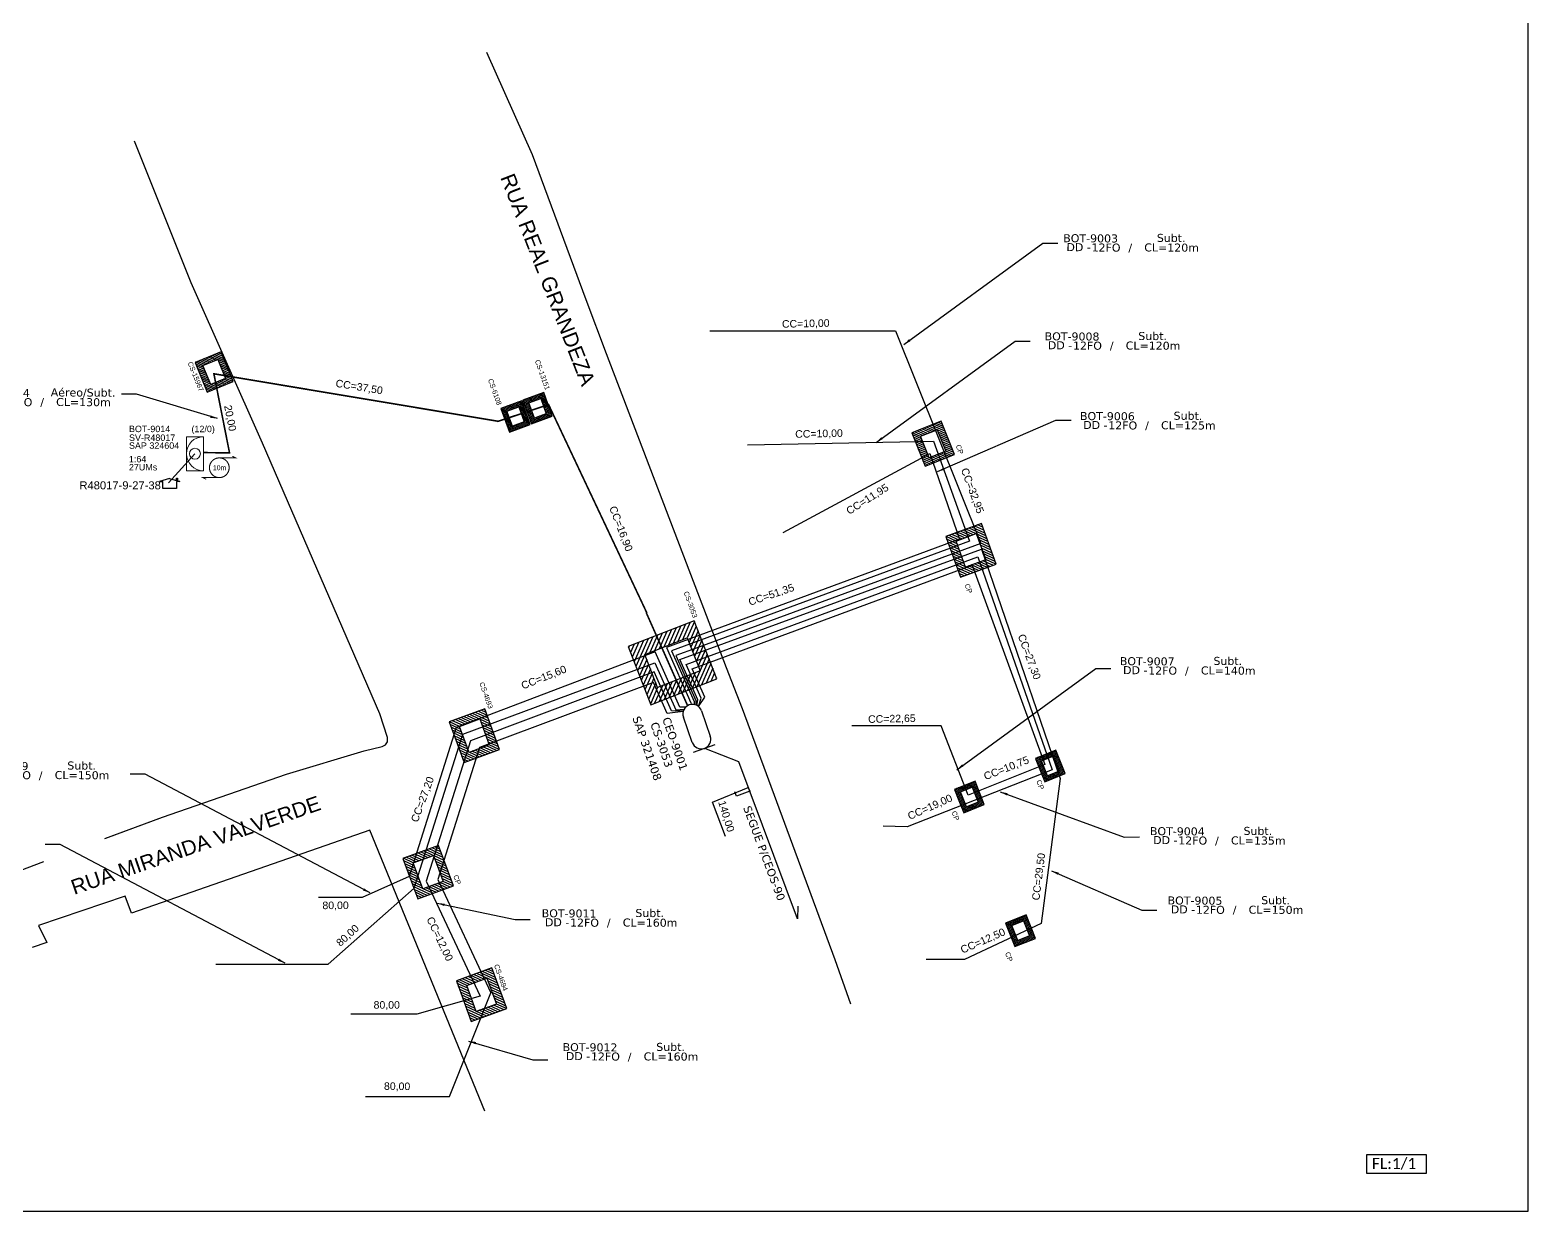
# Model space of a CAD drawing. Header units: metres. Extents: x -1286 to -445, y -500 to 94.
# Drawn here: x -847.6 to -445.1, y -499.8 to -182.4 of the extents above; entities that cross this region are included whole.
import ezdxf
from ezdxf.enums import TextEntityAlignment as Align

# ---------------------------------------------------------------- set-up
doc = ezdxf.new("R2010")
doc.units = ezdxf.units.M
for name, color, linetype in [('10.1-Caixas Subterrâneas', 5, 'Continuous'), ('20.4-CEOS', 1, 'Continuous'), ('20.5-CEO', 1, 'Continuous'), ('CAP a instalar', 1, 'Continuous'), ('Folga', 1, 'Continuous'), ('label_cabos', 7, 'Continuous'), ('Legenda', 1, 'Continuous'), ('QUADRA', 7, 'Continuous')]:
    doc.layers.add(name, color=color, linetype=linetype)
for name, color, linetype, lineweight in [("20.0-LEGENDA DOS CDO'S", 1, 'Continuous', 0), ('20.1-CDO_INTERIOR', 1, 'Continuous', 0), ('Segmento Logradouro Texto', 238, 'Continuous', 0)]:
    doc.layers.add(name, color=color, linetype=linetype, lineweight=lineweight)
doc.layers.add('EXTRA', color=50, linetype='Continuous', plot=False)
doc.styles.add('ARIAL', font='arial.ttf')
doc.styles.add('DIGICADE', font='arial.ttf')
doc.styles.add('siredit', font='verdana.ttf')
doc.styles.add('WMF-Calibri0', font='calibri.ttf')
doc.linetypes.add('FENCELINE1', pattern='A,0.25,-0.1,[133,ltypeshp.shx,S=0.1,R=0,X=-0.1,Y=0],-0.1,1', length=1.45)
doc.dimstyles.new('ISO-25', dxfattribs={"dimtxt": 2.5, "dimasz": 2.5, "dimexe": 1.25, "dimexo": 0.625, "dimtad": 1, "dimtxsty": 'Standard', "dimcen": 2.5, "dimadec": 0, "dimazin": 0, "dimtfac": 1, "dimtmove": 0, "dimatfit": 3, "dimfxl": 0, "dimarcsym": 0})

# ---------------------------------------------------------------- blocks, each defined once
blk = doc.blocks.new('*X70')
at = {"color": 0, "linetype": 'Continuous'}
for p, q in [((-1.25, 0.34099), (-0.49099, 1.1)), ((-1.25, 0.517767), (-0.667767, 1.1)), ((-1.25, 0.694544), (-0.844544, 1.1)), ((-1.25, 0.87132), (-1.02132, 1.1)), ((-1.25, 1.048097), (-1.198097, 1.1)), ((-0.789214, 0.625), (-0.314214, 1.1)), ((-0.612437, 0.625), (-0.137437, 1.1)), ((-0.43566, 0.625), (0.03934, 1.1)), ((-0.258883, 0.625), (0.216117, 1.1)), ((-0.082107, 0.625), (0.392893, 1.1)), ((0.09467, 0.625), (0.56967, 1.1)), ((0.271447, 0.625), (0.746447, 1.1)), ((0.448223, 0.625), (0.923223, 1.1)), ((0.625, 0.625), (1.1, 1.1)), ((0.801777, 0.625), (1.25, 1.073223)), ((-1.25, 0.164214), (-0.8035, 0.610714)), ((0.8035, 0.449947), (1.25, 0.896447)), ((0.8035, 0.27317), (1.25, 0.71967)), ((0.8035, 0.096393), (1.25, 0.542893)), ((-1.25, -0.012563), (-0.8035, 0.433937)), ((-1.25, -0.18934), (-0.8035, 0.25716)), ((-1.25, -0.366117), (-0.8035, 0.080383)), ((0.8035, -0.080383), (1.25, 0.366117)), ((0.8035, -0.25716), (1.25, 0.18934)), ((0.8035, -0.433937), (1.25, 0.012563)), ((-1.25, -0.542893), (-0.8035, -0.096393)), ((-1.25, -0.71967), (-0.8035, -0.27317)), ((-1.25, -0.896447), (-0.8035, -0.449947)), ((0.49099, -1.1), (1.25, -0.34099)), ((0.667767, -1.1), (1.25, -0.517767)), ((0.8035, -0.610714), (1.25, -0.164214)), ((-1.25, -1.073223), (-0.801777, -0.625)), ((-1.1, -1.1), (-0.625, -0.625)), ((-0.923223, -1.1), (-0.448223, -0.625)), ((-0.746447, -1.1), (-0.271447, -0.625)), ((-0.56967, -1.1), (-0.09467, -0.625)), ((-0.392893, -1.1), (0.082107, -0.625)), ((-0.216117, -1.1), (0.258883, -0.625)), ((-0.03934, -1.1), (0.43566, -0.625)), ((0.137437, -1.1), (0.612437, -0.625)), ((0.314214, -1.1), (0.789214, -0.625)), ((0.844544, -1.1), (1.25, -0.694544)), ((1.02132, -1.1), (1.25, -0.87132)), ((1.198097, -1.1), (1.25, -1.048097))]:
    blk.add_line(p, q, dxfattribs=at)
blk = doc.blocks.new('MANHOLE_MQ')
at = {"color": 0, "linetype": 'Continuous'}
for p, q in [((0.00000623, 0.00000569), (-0.00000627, 0.00000569)), ((-0.00000627, 0.00000569), (-0.00000627, -0.00000531)), ((0.00000623, -0.00000531), (0.00000623, 0.00000569)), ((-0.00000404, 0.00000331), (0.00000399, 0.00000331)), ((-0.00000404, -0.00000294), (-0.00000404, 0.00000331)), ((0.00000399, 0.00000331), (0.00000399, -0.00000294)), ((0.00000399, -0.00000294), (-0.00000404, -0.00000294)), ((0.00000399, -0.00000294), (0.00000399, -0.00000294)), ((-0.00000627, -0.00000531), (0.00000623, -0.00000531))]:
    blk.add_line(p, q, dxfattribs=at)
at = {"color": 0, "linetype": 'Continuous', "xscale": 5e-06, "yscale": 5e-06, "zscale": 1e-05}
blk.add_blockref('*X70', (-0.00000002, 0.00000019), dxfattribs=at)
blk = doc.blocks.new('SURVEY_SURVEY')
for p, q in [((0, 0.0000127), (-0.0000126, 0.000009)), ((-0.0000126, 0.000009), (-0.0000086, 0.000009)), ((-0.0000086, 0), (-0.0000086, 0.000009)), ((0.0000086, 0), (-0.0000086, 0)), ((0, 0.0000127), (0.0000126, 0.000009)), ((0.0000084, 0.0000132), (0.0000098, 0.0000132)), ((0.0000084, 0.0000103), (0.0000084, 0.0000132)), ((0.0000126, 0.000009), (0.0000086, 0.000009)), ((0.0000086, 0.000009), (0.0000086, 0)), ((0.0000098, 0.0000132), (0.0000098, 0.0000099))]:
    blk.add_line(p, q)
blk = doc.blocks.new('LEGENDA DOS CABOS')
at = {"layer": 'EXTRA', "color": 0, "style": 'siredit'}
for tag, p in [('ID', (4.6, 0.97)), ('XX', (9.03, 0.97))]:
    blk.add_attdef(tag, text='', height=0.48, rotation=359.69, dxfattribs=at).set_placement(p, align=Align.MIDDLE_CENTER)
at = {"layer": 'Legenda', "color": 0, "style": 'siredit'}
for tag, p in [('TIPO_CABO', (1.31, 0)), ('CABO', (4.69, -0.05)), ('/', (6.81, -0.05)), ('METROS', (10.03, -0.05))]:
    blk.add_attdef(tag, text='', height=0.8, rotation=359.69, dxfattribs=at).set_placement(p, align=Align.MIDDLE_CENTER)
blk = doc.blocks.new('A$C07E14978')
at = {"layer": 'Folga', "color": 0, "const_width": 0.146}
blk.add_lwpolyline([(2.23, 2.92, 1.000012), (2.23, 0.28, 0.999978)], format="xyb", close=True, dxfattribs=at)
at = {"layer": 'Folga', "color": 0, "const_width": 0.137}
for points in [[(2.23, 2.92), (4.42, 2.92), (3.98, 3.13)], [(2.23, 0.28), (0.03, 0.28), (0.47, 0.06)]]:
    blk.add_lwpolyline(points, dxfattribs=at)
at = {"layer": 'Folga', "color": 0}
blk.add_text('10m', height=0.659, dxfattribs=at).set_placement((1.38, 1.27))

msp = doc.modelspace()

# ---------------------------------------------------------------- linework, layer by layer
msp.add_lwpolyline([(-1286.07, -499.81), (-445.07, -499.81), (-445.07, 94.19), (-1286.07, 94.19)], close=True)
at = {"color": 4}
msp.add_lwpolyline([(-803.24, -296.29), (-810.3, -304.11)], dxfattribs=at)
at = {"color": 7}
msp.add_lwpolyline([(-488.37, -484.64), (-472.44, -484.64), (-472.44, -489.7), (-488.37, -489.7)], close=True, dxfattribs=at)
at = {"layer": '10.1-Caixas Subterrâneas', "color": 30}
msp.add_lwpolyline([(-660.71, -399.19), (-664.21, -389.9), (-654.61, -385.95), (-654.15, -386.97), (-657.77, -388.29), (-658.22, -387.13)], dxfattribs=at)
at = {"layer": '20.1-CDO_INTERIOR', "color": 1, "lineweight": 18}
msp.add_lwpolyline([(-805.52, -300.86), (-805.52, -291.72), (-800.95, -291.72), (-800.95, -300.86)], close=True, dxfattribs=at)
msp.add_circle((-803.24, -296.29), 1.46, dxfattribs=at)
msp.add_arc((-800.95, -296.29), 4.57, 90.0276, 270.0276, dxfattribs=at)
at = {"layer": '20.5-CEO', "color": 5}
for p, q in [((-667.14, -365.38), (-664.78, -372.2)), ((-669.64, -373.89), (-672, -367.06))]:
    msp.add_line(p, q, dxfattribs=at)
msp.add_lwpolyline([(-669.3, -376.49), (-663.44, -374.46)], dxfattribs=at)
for centre, start, end in [((-669.57, -366.22), 19.0935, 199.0935), ((-667.21, -373.04), 199.0935, 19.0935)]:
    msp.add_arc(centre, 2.57, start, end, dxfattribs=at)
at = {"layer": 'CAP a instalar', "color": 7, "linetype": 'FENCELINE1', "ltscale": 5}
for points in [[(-664.94, -263.26), (-615, -263.26), (-592.06, -320.43), (-668.57, -348.54)], [(-654.8, -293.93), (-604.84, -292.91), (-595.14, -319.8), (-675.19, -349.23), (-669.09, -362.9), (-669.15, -363.65)], [(-645.24, -317.45), (-605.76, -296.28), (-597.84, -319.26), (-676.58, -348.39), (-669.97, -363.22), (-669.89, -363.62)], [(-668.41, -363.94), (-668.11, -362.42), (-672.92, -351.64), (-591.93, -321.92), (-570.79, -383.61), (-575.84, -422.5), (-596.51, -432.2), (-606.77, -432.2)], [(-667.96, -364.2), (-667.23, -362), (-671.25, -352.97), (-592.89, -324.01), (-572.88, -381.29), (-611.91, -396.58), (-618.36, -396.4)], [(-667.93, -364.21), (-666.26, -361.69), (-669.64, -354.13), (-594.39, -326.22), (-574.93, -379.85), (-595.5, -388.04), (-602.76, -369.41), (-626.73, -369.41)], [(-671.42, -364.39), (-672.95, -364.42), (-679.6, -349.51), (-733.04, -369.83), (-745.71, -409.9), (-758.28, -415.51), (-770.07, -415.51)], [(-668.57, -348.54), (-674.07, -350.56), (-668.7, -362.59), (-668.68, -363.81)], [(-797.67, -433.44), (-767.48, -433.44), (-744.36, -413.05), (-731.29, -371.68), (-679.65, -352.49), (-674.03, -365.1), (-671.83, -364.91)], [(-672.03, -365.51), (-675.19, -365.41), (-679.89, -354.88), (-729.16, -373.41), (-741.08, -411.13), (-726.58, -442.05), (-743.65, -446.88), (-761.34, -446.88)], [(-672.08, -365.59), (-676.34, -366.08), (-680.04, -357.78), (-726.79, -375.21), (-738.02, -410.75), (-723.76, -441.19)], [(-757.43, -468.99), (-734.88, -468.99), (-723.76, -441.19)]]:
    msp.add_lwpolyline(points, dxfattribs=at)
at = {"layer": 'CAP a instalar', "color": 1, "linetype": 'FENCELINE1', "ltscale": 5, "const_width": 0.43}
for points in [[(-721.73, -287.59), (-798.15, -274.82), (-793.95, -296.06), (-800.84, -296)], [(-681.83, -339.06), (-708.22, -283.11), (-721.96, -287.65)], [(-670.86, -364.03), (-681.99, -339)]]:
    msp.add_lwpolyline(points, dxfattribs=at)
at = {"layer": 'CAP a instalar', "color": 5, "linetype": 'FENCELINE1', "ltscale": 5}
msp.add_lwpolyline([(-641.24, -417.91), (-641.38, -421.31), (-657.08, -379.1), (-666.23, -375.49)], dxfattribs=at)
at = {"layer": 'QUADRA', "color": 4}
for points in [[(-724.91, -188.37), (-712.66, -215.88), (-698.26, -254.86), (-692.76, -269.37), (-660.52, -353.78), (-656.25, -364.75), (-631.29, -432.24), (-627.11, -444.11)], [(-804.29, -250.35), (-819.51, -212.32)], [(-785.05, -293.5), (-804.29, -250.35)], [(-753.53, -366.19), (-785.05, -293.5)], [(-751.48, -372.56), (-753.53, -366.19)], [(-778.67, -382.41), (-757.74, -376.13), (-752.97, -375.02), (-752.02, -374.55), (-751.46, -373.69), (-751.48, -372.56)], [(-827.17, -399.62), (-811.98, -393.93), (-778.67, -382.41)], [(-827.44, -399.72), (-811.98, -393.93)], [(-725.39, -472.98), (-756.28, -397.43), (-820.32, -419.74), (-822.02, -415.2), (-845.23, -423.07), (-843.07, -427.61), (-847.01, -428.99)], [(-871.25, -416.29), (-843.87, -405.89)]]:
    msp.add_lwpolyline(points, dxfattribs=at)

# ---------------------------------------------------------------- block references
at = {"color": 255, "xscale": 215053.7634408602, "yscale": 215053.7634408602, "zscale": 215053.7634408602}
msp.add_blockref('SURVEY_SURVEY', (-810.04, -305.67), dxfattribs=at)
at = {"layer": '10.1-Caixas Subterrâneas', "color": 30}
for p, xscale, yscale, zscale, rotation in [((-797.95, -274.26), 686605.0608315202, 686605.0608315202, 686605.0608315202, 112.1954691145495), ((-711.08, -284.04), 540561.5258944549, 540561.5258944549, 540561.5258944549, 110.0743727343682), ((-716.99, -286.26), 540561.5258944549, 540561.5258944549, 540561.5258944549, 110.0743727343682), ((-604.75, -293.55), 773197.3293819332, 773197.3293819332, 773197.3293819332, 111.6655130153824), ((-594.59, -322.19), 926393.9603065822, 926393.9603065822, 926393.9603065822, 110.0743727343682), ((-675.08, -352.21), 1526758.015682302, 1526758.015682302, 1526758.015682302, 201.2678621578099), ((-727.99, -371.98), 926393.9603065822, 926393.9603065822, 926393.9603065822, 110.0743727343682), ((-573.32, -380.17), 540561.525894455, 540561.525894455, 540561.525894455, 111.6655130153824), ((-595.07, -388.5), 540561.525894455, 540561.525894455, 540561.525894455, 111.6655130153824), ((-740.42, -408.65), 926393.9603065822, 926393.9603065822, 926393.9603065822, 110.0743727343682), ((-581.32, -424.44), 540561.525894455, 540561.525894455, 540561.525894455, 111.6655130153824), ((-726.07, -441.6), 926393.9603065822, 926393.9603065822, 926393.9603065822, 110.0743727343682)]:
    msp.add_blockref('MANHOLE_MQ', p, dxfattribs=dict(at, xscale=xscale, yscale=yscale, zscale=zscale, rotation=rotation))
at = {"layer": 'Folga', "xscale": 2.006958307478562, "yscale": 2.006958307478562, "zscale": 2.006958307478562}
msp.add_blockref('A$C07E14978', (-801.17, -303.28), dxfattribs=at)
at = {"layer": 'label_cabos', "color": 0, "lineweight": 0}
ref = msp.add_blockref('LEGENDA DOS CABOS', (-571.71, -241.92), dxfattribs=dict(at, xscale=2.150537634408602, yscale=2.150537634408602, zscale=2.150537634408602))
ref.add_attrib('ID', 'BOT-9003', dxfattribs={"color": 0, "height": 2.151, "rotation": 359.69, "style": 'siredit'}).set_placement((-562.59, -238.42), align=Align.MIDDLE_CENTER)
ref.add_attrib('CABO', '12FO', dxfattribs={"color": 0, "height": 2.151, "rotation": 359.69, "style": 'siredit'}).set_placement((-558.45, -240.9), align=Align.MIDDLE_CENTER)
ref.add_attrib('METROS', 'CL=120m', dxfattribs={"color": 0, "height": 2.151, "rotation": 359.69, "style": 'siredit'}).set_placement((-540.83, -240.9), align=Align.MIDDLE_CENTER)
ref.add_attrib('XX', 'Subt.', dxfattribs={"color": 0, "height": 2.151, "rotation": 359.69, "style": 'siredit'}).set_placement((-540.94, -238.32), align=Align.MIDDLE_CENTER)
ref.add_attrib('/', '/', dxfattribs={"color": 0, "height": 2.15, "rotation": 359.69, "style": 'siredit'}).set_placement((-551.94, -240.9), align=Align.MIDDLE_CENTER)
ref.add_attrib('TIPO_CABO', 'DD -', dxfattribs={"color": 0, "height": 2.151, "rotation": 359.69, "style": 'siredit'}).set_placement((-565.82, -240.8), align=Align.MIDDLE_CENTER)
ref = msp.add_blockref('LEGENDA DOS CABOS', (-576.7, -268.28), dxfattribs=dict(at, xscale=2.150537634408602, yscale=2.150537634408602, zscale=2.150537634408602))
ref.add_attrib('ID', 'BOT-9008', dxfattribs={"color": 0, "height": 2.151, "rotation": 359.69, "style": 'siredit'}).set_placement((-567.58, -264.78), align=Align.MIDDLE_CENTER)
ref.add_attrib('CABO', '12FO', dxfattribs={"color": 0, "height": 2.151, "rotation": 359.69, "style": 'siredit'}).set_placement((-563.44, -267.26), align=Align.MIDDLE_CENTER)
ref.add_attrib('METROS', 'CL=120m', dxfattribs={"color": 0, "height": 2.151, "rotation": 359.69, "style": 'siredit'}).set_placement((-545.82, -267.26), align=Align.MIDDLE_CENTER)
ref.add_attrib('XX', 'Subt.', dxfattribs={"color": 0, "height": 2.151, "rotation": 359.69, "style": 'siredit'}).set_placement((-545.93, -264.68), align=Align.MIDDLE_CENTER)
ref.add_attrib('/', '/', dxfattribs={"color": 0, "height": 2.15, "rotation": 359.69, "style": 'siredit'}).set_placement((-556.93, -267.26), align=Align.MIDDLE_CENTER)
ref.add_attrib('TIPO_CABO', 'DD -', dxfattribs={"color": 0, "height": 2.151, "rotation": 359.69, "style": 'siredit'}).set_placement((-570.81, -267.16), align=Align.MIDDLE_CENTER)
ref = msp.add_blockref('LEGENDA DOS CABOS', (-864.07, -283.46), dxfattribs=dict(at, xscale=2.150537634408602, yscale=2.150537634408602, zscale=2.150537634408602))
ref.add_attrib('ID', 'BOT-9014', dxfattribs={"color": 0, "height": 2.151, "rotation": 359.69, "style": 'siredit'}).set_placement((-854.95, -279.95), align=Align.MIDDLE_CENTER)
ref.add_attrib('CABO', '12FO', dxfattribs={"color": 0, "height": 2.151, "rotation": 359.69, "style": 'siredit'}).set_placement((-850.81, -282.44), align=Align.MIDDLE_CENTER)
ref.add_attrib('METROS', 'CL=130m', dxfattribs={"color": 0, "height": 2.151, "rotation": 359.69, "style": 'siredit'}).set_placement((-833.19, -282.44), align=Align.MIDDLE_CENTER)
ref.add_attrib('XX', 'Aéreo/Subt.', dxfattribs={"color": 0, "height": 2.1505, "rotation": 359.69, "style": 'siredit'}).set_placement((-833.3, -279.86), align=Align.MIDDLE_CENTER)
ref.add_attrib('/', '/', dxfattribs={"color": 0, "height": 2.15, "rotation": 359.69, "style": 'siredit'}).set_placement((-844.3, -282.44), align=Align.MIDDLE_CENTER)
ref.add_attrib('TIPO_CABO', 'ASU -', dxfattribs={"color": 0, "height": 2.151, "rotation": 359.69, "style": 'siredit'}).set_placement((-858.18, -282.34), align=Align.MIDDLE_CENTER)
ref = msp.add_blockref('LEGENDA DOS CABOS', (-567.21, -289.71), dxfattribs=dict(at, xscale=2.150537634408602, yscale=2.150537634408602, zscale=2.150537634408602))
ref.add_attrib('ID', 'BOT-9006', dxfattribs={"color": 0, "height": 2.151, "rotation": 359.69, "style": 'siredit'}).set_placement((-558.09, -286.21), align=Align.MIDDLE_CENTER)
ref.add_attrib('CABO', '12FO', dxfattribs={"color": 0, "height": 2.151, "rotation": 359.69, "style": 'siredit'}).set_placement((-553.96, -288.69), align=Align.MIDDLE_CENTER)
ref.add_attrib('METROS', 'CL=125m', dxfattribs={"color": 0, "height": 2.151, "rotation": 359.69, "style": 'siredit'}).set_placement((-536.33, -288.69), align=Align.MIDDLE_CENTER)
ref.add_attrib('XX', 'Subt.', dxfattribs={"color": 0, "height": 2.151, "rotation": 359.69, "style": 'siredit'}).set_placement((-536.44, -286.11), align=Align.MIDDLE_CENTER)
ref.add_attrib('/', '/', dxfattribs={"color": 0, "height": 2.15, "rotation": 359.69, "style": 'siredit'}).set_placement((-547.45, -288.69), align=Align.MIDDLE_CENTER)
ref.add_attrib('TIPO_CABO', 'DD -', dxfattribs={"color": 0, "height": 2.151, "rotation": 359.69, "style": 'siredit'}).set_placement((-561.32, -288.59), align=Align.MIDDLE_CENTER)
ref = msp.add_blockref('LEGENDA DOS CABOS', (-556.5, -355.59), dxfattribs=dict(at, xscale=2.150537634408602, yscale=2.150537634408602, zscale=2.150537634408602))
ref.add_attrib('ID', 'BOT-9007', dxfattribs={"color": 0, "height": 2.151, "rotation": 359.69, "style": 'siredit'}).set_placement((-547.38, -352.08), align=Align.MIDDLE_CENTER)
ref.add_attrib('CABO', '12FO', dxfattribs={"color": 0, "height": 2.151, "rotation": 359.69, "style": 'siredit'}).set_placement((-543.24, -354.57), align=Align.MIDDLE_CENTER)
ref.add_attrib('METROS', 'CL=140m', dxfattribs={"color": 0, "height": 2.151, "rotation": 359.69, "style": 'siredit'}).set_placement((-525.62, -354.57), align=Align.MIDDLE_CENTER)
ref.add_attrib('XX', 'Subt.', dxfattribs={"color": 0, "height": 2.151, "rotation": 359.69, "style": 'siredit'}).set_placement((-525.73, -351.99), align=Align.MIDDLE_CENTER)
ref.add_attrib('/', '/', dxfattribs={"color": 0, "height": 2.15, "rotation": 359.69, "style": 'siredit'}).set_placement((-536.73, -354.57), align=Align.MIDDLE_CENTER)
ref.add_attrib('TIPO_CABO', 'DD -', dxfattribs={"color": 0, "height": 2.151, "rotation": 359.69, "style": 'siredit'}).set_placement((-550.6, -354.47), align=Align.MIDDLE_CENTER)
ref = msp.add_blockref('LEGENDA DOS CABOS', (-864.45, -383.7), dxfattribs=dict(at, xscale=2.150537634408602, yscale=2.150537634408602, zscale=2.150537634408602))
ref.add_attrib('ID', 'BOT-9009', dxfattribs={"color": 0, "height": 2.151, "rotation": 359.69, "style": 'siredit'}).set_placement((-855.33, -380.19), align=Align.MIDDLE_CENTER)
ref.add_attrib('CABO', '12FO', dxfattribs={"color": 0, "height": 2.151, "rotation": 359.69, "style": 'siredit'}).set_placement((-851.19, -382.68), align=Align.MIDDLE_CENTER)
ref.add_attrib('METROS', 'CL=150m', dxfattribs={"color": 0, "height": 2.151, "rotation": 359.69, "style": 'siredit'}).set_placement((-833.57, -382.68), align=Align.MIDDLE_CENTER)
ref.add_attrib('XX', 'Subt.', dxfattribs={"color": 0, "height": 2.151, "rotation": 359.69, "style": 'siredit'}).set_placement((-833.68, -380.1), align=Align.MIDDLE_CENTER)
ref.add_attrib('/', '/', dxfattribs={"color": 0, "height": 2.15, "rotation": 359.69, "style": 'siredit'}).set_placement((-844.68, -382.68), align=Align.MIDDLE_CENTER)
ref.add_attrib('TIPO_CABO', 'DD -', dxfattribs={"color": 0, "height": 2.151, "rotation": 359.69, "style": 'siredit'}).set_placement((-858.56, -382.57), align=Align.MIDDLE_CENTER)
ref = msp.add_blockref('LEGENDA DOS CABOS', (-548.42, -401.26), dxfattribs=dict(at, xscale=2.150537634408602, yscale=2.150537634408602, zscale=2.150537634408602))
ref.add_attrib('ID', 'BOT-9004', dxfattribs={"color": 0, "height": 2.151, "rotation": 359.69, "style": 'siredit'}).set_placement((-539.3, -397.76), align=Align.MIDDLE_CENTER)
ref.add_attrib('CABO', '12FO', dxfattribs={"color": 0, "height": 2.151, "rotation": 359.69, "style": 'siredit'}).set_placement((-535.16, -400.24), align=Align.MIDDLE_CENTER)
ref.add_attrib('METROS', 'CL=135m', dxfattribs={"color": 0, "height": 2.151, "rotation": 359.69, "style": 'siredit'}).set_placement((-517.54, -400.24), align=Align.MIDDLE_CENTER)
ref.add_attrib('XX', 'Subt.', dxfattribs={"color": 0, "height": 2.151, "rotation": 359.69, "style": 'siredit'}).set_placement((-517.65, -397.67), align=Align.MIDDLE_CENTER)
ref.add_attrib('/', '/', dxfattribs={"color": 0, "height": 2.15, "rotation": 359.69, "style": 'siredit'}).set_placement((-528.65, -400.24), align=Align.MIDDLE_CENTER)
ref.add_attrib('TIPO_CABO', 'DD -', dxfattribs={"color": 0, "height": 2.151, "rotation": 359.69, "style": 'siredit'}).set_placement((-542.52, -400.14), align=Align.MIDDLE_CENTER)
ref = msp.add_blockref('LEGENDA DOS CABOS', (-711.83, -423.33), dxfattribs=dict(at, xscale=2.150537634408602, yscale=2.150537634408602, zscale=2.150537634408602))
ref.add_attrib('ID', 'BOT-9011', dxfattribs={"color": 0, "height": 2.151, "rotation": 359.69, "style": 'siredit'}).set_placement((-702.71, -419.82), align=Align.MIDDLE_CENTER)
ref.add_attrib('CABO', '12FO', dxfattribs={"color": 0, "height": 2.151, "rotation": 359.69, "style": 'siredit'}).set_placement((-698.57, -422.31), align=Align.MIDDLE_CENTER)
ref.add_attrib('METROS', 'CL=160m', dxfattribs={"color": 0, "height": 2.151, "rotation": 359.69, "style": 'siredit'}).set_placement((-680.95, -422.31), align=Align.MIDDLE_CENTER)
ref.add_attrib('XX', 'Subt.', dxfattribs={"color": 0, "height": 2.151, "rotation": 359.69, "style": 'siredit'}).set_placement((-681.06, -419.73), align=Align.MIDDLE_CENTER)
ref.add_attrib('/', '/', dxfattribs={"color": 0, "height": 2.15, "rotation": 359.69, "style": 'siredit'}).set_placement((-692.06, -422.31), align=Align.MIDDLE_CENTER)
ref.add_attrib('TIPO_CABO', 'DD -', dxfattribs={"color": 0, "height": 2.151, "rotation": 359.69, "style": 'siredit'}).set_placement((-705.93, -422.21), align=Align.MIDDLE_CENTER)
ref = msp.add_blockref('LEGENDA DOS CABOS', (-543.67, -419.89), dxfattribs=dict(at, xscale=2.150537634408602, yscale=2.150537634408602, zscale=2.150537634408602))
ref.add_attrib('ID', 'BOT-9005', dxfattribs={"color": 0, "height": 2.151, "rotation": 359.69, "style": 'siredit'}).set_placement((-534.55, -416.38), align=Align.MIDDLE_CENTER)
ref.add_attrib('CABO', '12FO', dxfattribs={"color": 0, "height": 2.151, "rotation": 359.69, "style": 'siredit'}).set_placement((-530.42, -418.86), align=Align.MIDDLE_CENTER)
ref.add_attrib('METROS', 'CL=150m', dxfattribs={"color": 0, "height": 2.151, "rotation": 359.69, "style": 'siredit'}).set_placement((-512.79, -418.86), align=Align.MIDDLE_CENTER)
ref.add_attrib('XX', 'Subt.', dxfattribs={"color": 0, "height": 2.151, "rotation": 359.69, "style": 'siredit'}).set_placement((-512.9, -416.29), align=Align.MIDDLE_CENTER)
ref.add_attrib('/', '/', dxfattribs={"color": 0, "height": 2.15, "rotation": 359.69, "style": 'siredit'}).set_placement((-523.91, -418.86), align=Align.MIDDLE_CENTER)
ref.add_attrib('TIPO_CABO', 'DD -', dxfattribs={"color": 0, "height": 2.151, "rotation": 359.69, "style": 'siredit'}).set_placement((-537.78, -418.76), align=Align.MIDDLE_CENTER)
ref = msp.add_blockref('LEGENDA DOS CABOS', (-706.2, -459.31), dxfattribs=dict(at, xscale=2.150537634408602, yscale=2.150537634408602, zscale=2.150537634408602))
ref.add_attrib('ID', 'BOT-9012', dxfattribs={"color": 0, "height": 2.151, "rotation": 359.69, "style": 'siredit'}).set_placement((-697.09, -455.8), align=Align.MIDDLE_CENTER)
ref.add_attrib('CABO', '12FO', dxfattribs={"color": 0, "height": 2.151, "rotation": 359.69, "style": 'siredit'}).set_placement((-692.95, -458.28), align=Align.MIDDLE_CENTER)
ref.add_attrib('METROS', 'CL=160m', dxfattribs={"color": 0, "height": 2.151, "rotation": 359.69, "style": 'siredit'}).set_placement((-675.33, -458.28), align=Align.MIDDLE_CENTER)
ref.add_attrib('XX', 'Subt.', dxfattribs={"color": 0, "height": 2.151, "rotation": 359.69, "style": 'siredit'}).set_placement((-675.44, -455.71), align=Align.MIDDLE_CENTER)
ref.add_attrib('/', '/', dxfattribs={"color": 0, "height": 2.15, "rotation": 359.69, "style": 'siredit'}).set_placement((-686.44, -458.28), align=Align.MIDDLE_CENTER)
ref.add_attrib('TIPO_CABO', 'DD -', dxfattribs={"color": 0, "height": 2.151, "rotation": 359.69, "style": 'siredit'}).set_placement((-700.31, -458.18), align=Align.MIDDLE_CENTER)

# ---------------------------------------------------------------- texts
for s, height, style, p in [('R48017-9-27-38', 2.1505, 'ARIAL', (-834.28, -305.87)), ('FL:1/1', 3, 'WMF-Calibri0', (-487.02, -488.52))]:
    msp.add_text(s, height=height, dxfattribs=dict(style=style)).set_placement(p)
at = {"layer": '10.1-Caixas Subterrâneas', "color": 30, "style": 'ARIAL'}
for s, height, rotation, p in [('CC=10,00', 2.021, 1.2579, (-645.5, -262.45)), ('CS-15967', 1.347, 291.8808, (-805.23, -271.9)), ('CS-13151', 1.347, 289.7597, (-711.94, -271.33)), ('CC=37,50', 2.021, 350.7602, (-765.57, -278.3)), ('CS-6108', 1.347, 289.7597, (-724.54, -276.43)), ('CC=10,00', 2.021, 1.2579, (-641.94, -292.03)), ('CP', 1.347, 289.7597, (-598.85, -294.13)), ('CC=32,95', 2.021, 290.2385, (-597.48, -300.57)), ('CC=11,95', 2.021, 32.2845, (-627.45, -312.76)), ('CC=16,90', 2.021, 290.9854, (-691.98, -310.81)), ('CS-3053', 1.347, 289.7597, (-671.95, -333.56)), ('CC=51,35', 2.021, 18.8064, (-654.13, -337.18)), ('CP', 1.347, 289.7597, (-596.47, -331.53)), ('CC=27,30', 2.021, 290.2385, (-582.19, -345.21)), ('CC=15,60', 2.021, 21.6301, (-715.09, -359.66)), ('CS-4693', 1.347, 289.7597, (-726.86, -357.96)), ('CC=22,65', 2.021, 1.2579, (-622.36, -368.64)), ('CC=10,75', 2.021, 21.521, (-590.82, -384.04)), ('CC=27,20', 2.021, 69.5807, (-743.4, -395.53)), ('CP', 1.347, 289.7597, (-577.19, -384.24)), ('140,00', 2.021, 287.1015, (-662.67, -389.89)), ('CC=19,00', 2.021, 24.0739, (-611.19, -394.74)), ('CP', 1.347, 289.7597, (-599.97, -392.59)), ('CC=29,50', 2.021, 82.8571, (-576.37, -416.42)), ('CP', 1.347, 289.7597, (-733.87, -409.77)), ('80,00', 2.021, 0.3596, (-768.98, -418.69)), ('CC=12,00', 2.021, 295.4358, (-741.08, -421.33)), ('80,00', 2.021, 42.4892, (-764.17, -428.85)), ('CC=12,50', 2.021, 23.6873, (-597, -430.66)), ('CP', 1.347, 289.7597, (-585.6, -430.48)), ('CS-4694', 1.347, 289.7597, (-722.92, -433.78)), ('80,00', 2.021, 0.1406, (-755.24, -445.43)), ('80,00', 2.021, 359.3558, (-752.46, -467.23))]:
    msp.add_text(s, height=height, rotation=rotation, dxfattribs=at).set_placement(p)
at = {"layer": '10.1-Caixas Subterrâneas', "color": 7, "style": 'ARIAL'}
msp.add_text('20,00', height=2.021, rotation=281.1976, dxfattribs=at).set_placement((-793.73, -286.73), align=Align.MIDDLE_CENTER)
at = {"layer": "20.0-LEGENDA DOS CDO'S", "color": 1, "style": 'ARIAL'}
for s, p in [('BOT-9014', (-820.96, -290.5)), ('SAP 324604', (-820.96, -294.97)), ('SV-R48017', (-820.95, -292.85)), ('1:64', (-820.98, -298.61)), ('27UMs', (-820.98, -300.79))]:
    msp.add_text(s, height=1.72, rotation=359.9724, dxfattribs=at).set_placement(p)
msp.add_text('          (12/0)', height=1.7204, rotation=359.9724, dxfattribs=at).set_placement((-804.37, -290.51), align=Align.CENTER)
at = {"layer": '20.4-CEOS', "color": 5, "style": 'siredit'}
msp.add_text('CEO-9001', height=2.171, rotation=289.0935, dxfattribs=at).set_placement((-673.21, -373.9), align=Align.TOP_CENTER)
at = {"layer": '20.4-CEOS', "color": 7, "style": 'siredit'}
msp.add_text('SEGUE P/CEOS-90', height=2.1713, rotation=290.4031, dxfattribs=at).set_placement((-650.27, -403.65), align=Align.MIDDLE_CENTER)
at = {"layer": '20.5-CEO', "color": 5, "style": 'siredit'}
for s, p in [('SAP 321408', (-680.71, -375.12)), ('CS-3053', (-676.8, -374.14))]:
    msp.add_text(s, height=2.18, rotation=289.0935, dxfattribs=at).set_placement(p, align=Align.TOP_CENTER)
at = {"layer": 'Segmento Logradouro Texto', "color": 5, "linetype": 'Continuous', "char_height": 4, "attachment_point": 1, "style": 'DIGICADE'}
for s, insert, width, rotation in [('\\fArial|b0|i0|c0|p34;\\W1.0000000000;\\T1.0000000000;\\o\\lRUA REAL GRANDEZA', (-717.53, -220.58), 96.9329, 291.273), ('\\fArial|b0|i0|c0|p34;\\W1.0000000000;\\T1.0000000000;\\o\\lRUA MIRANDA VALVERDE', (-836.99, -411.07), 87.5193, 19.0228)]:
    msp.add_mtext(s, dxfattribs=dict(at, insert=insert, width=width, rotation=rotation))

# ---------------------------------------------------------------- leaders
for points in [[(-612.79, -266.98), (-575.44, -239.75), (-571.4, -239.75)], [(-620.25, -293.3), (-582.9, -266.07), (-578.86, -266.06)], [(-797.2, -286.88), (-818.92, -280.31), (-822.96, -280.3)], [(-603.71, -301.12), (-571.9, -287.29), (-567.86, -287.28)], [(-598.54, -381.23), (-561.19, -354), (-557.15, -353.99)], [(-756.2, -414.3), (-816.62, -382.4), (-820.65, -382.39)], [(-586.86, -387.15), (-553.54, -399.3), (-549.5, -399.29)], [(-779.03, -433.19), (-839.44, -401.29), (-843.48, -401.28)], [(-573.11, -408.36), (-548.82, -418.94), (-544.79, -418.93)], [(-738.15, -417.11), (-717.19, -421.48), (-713.15, -421.47)], [(-729.7, -454.12), (-712.48, -459.19), (-708.44, -459.18)]]:
    msp.add_leader(points, dimstyle='ISO-25', override={"dimasz": 2})

doc.saveas('drawing.dxf')
